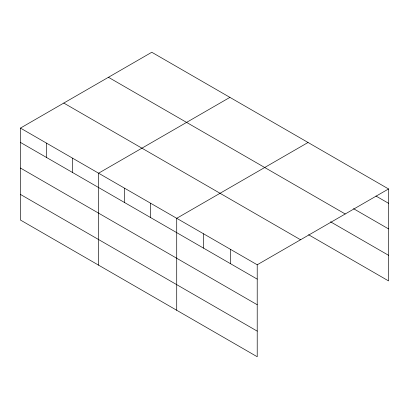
<?xml version="1.0" encoding="UTF-8"?>
<svg xmlns="http://www.w3.org/2000/svg" width="409" height="409" viewBox="0 0 409 409"><rect width="100%" height="100%" fill="white"/><g stroke="black" fill="none" stroke-linecap="round" stroke-linejoin="round"><path stroke-width="0.61" d="M20.45 128.089L257.215 264.781L257.215 356.74L20.45 220.042L20.45 128.089L151.785 52.26L388.55 188.958L388.55 280.911L308.596 234.756M229.914 97.373L98.584 173.196L98.584 265.15M308.049 142.48L176.719 218.304L176.719 310.262M257.215 264.781L388.55 188.958M375.953 196.023L388.55 203.293M353.504 208.672L388.55 228.907M108.441 77.286L345.211 213.979M330.503 221.785L388.55 255.298M63.789 103.063L300.559 239.761M20.45 142.424L257.215 279.117M20.45 168.038L257.215 304.736M20.45 194.428L257.215 331.126M230.385 249.291L230.385 263.626M203.549 233.8L203.549 248.135M150.67 203.268L150.67 217.603M124.627 188.232L124.627 202.567M72.541 158.16L72.541 172.496M46.493 143.124L46.493 157.46"/></g></svg>
